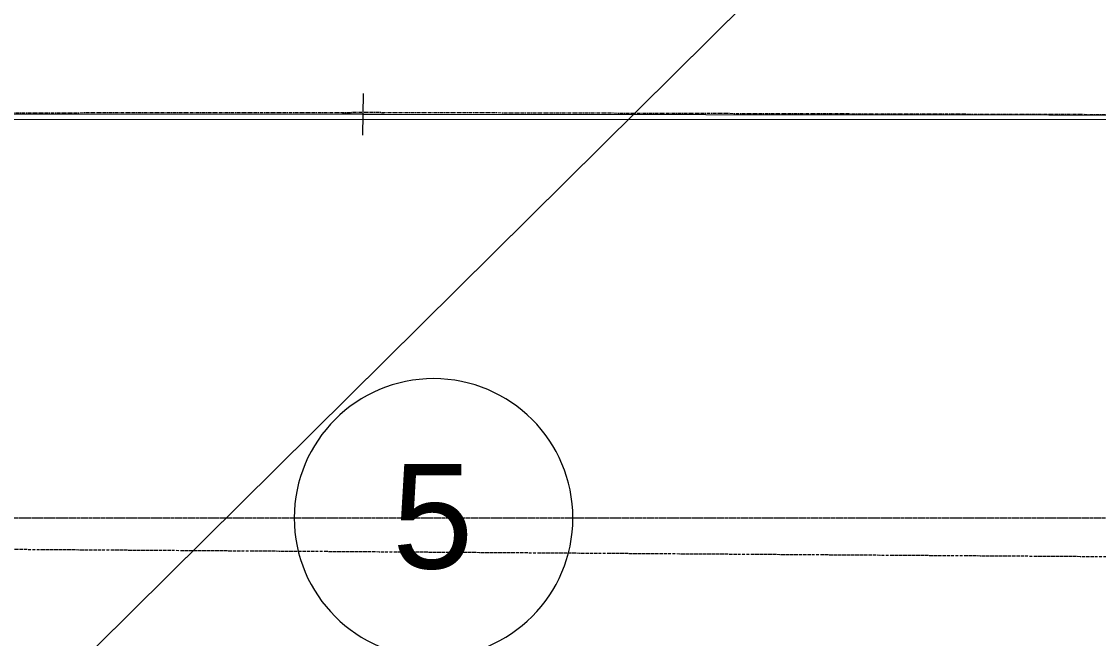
# Model space of a CAD drawing. Header units: inches. Extents: x -10205 to 13964, y -460 to 30702.
# Drawn here: x -2306.2 to -1935.2, y 12420.2 to 12632.8 of the extents above; entities that cross this region are included whole.
import ezdxf

# ---------------------------------------------------------------- set-up
doc = ezdxf.new("R2010")
doc.units = ezdxf.units.IN
doc.header["$MEASUREMENT"] = 0
for name, pattern in [('Aligning Line 1_8_', [0.25, 0.125, -0.125]), ('IMPORT-CENTER _3_', [2, 1.25, -0.25, 0.25, -0.25]), ('IMPORT-SAN', [1.4, 1, -0.13, 0, -0.27])]:
    doc.linetypes.add(name, pattern=pattern)
for name, color, linetype, lineweight in [('00base_6150001_dwg', 147, 'Continuous', 13), ('9', 147, 'Continuous', 13), ('E_RDWY_Centerline', 1, 'IMPORT-CENTER _3_', 13), ('E_Survey_Traverse', 147, 'Continuous', 13), ('E_TOPO_DTM_Boundary', 147, 'Continuous', 13), ('E_TOPO_DTM_Breaklines', 147, 'Continuous', 13), ('E_UTL_SAN_PIPE', 147, 'IMPORT-SAN', 13), ('G-ANNO-SYMB', 111, 'Aligning Line 1_8_', 9), ('S-GRID-IDEN', 1, 'Continuous', 9)]:
    doc.layers.add(name, color=color, linetype=linetype, lineweight=lineweight)
doc.styles.add('Arial_7', font='arial.ttf', dxfattribs={"height": 36})

# ---------------------------------------------------------------- blocks, each defined once
blk = doc.blocks.new('00base_6150001_dwg-1748108-SITE PLAN - CAD FILE')
at = {"layer": '9'}
for p, q in [((4041218.03, 3367954.43), (4041218.03, 3367968.83)), ((4041210.83, 3367961.63), (4041225.23, 3367961.63))]:
    blk.add_line(p, q, dxfattribs=at)
at = {"layer": 'E_RDWY_Centerline', "flags": 128}
blk.add_lwpolyline([(4041175.62, 3370600.97), (4041179.21, 3370225.77), (4041187.8, 3369801.53), (4041194.92, 3369403.94), (4041198.57, 3369098.13), (4041206.15, 3368665.97), (4041212.99, 3368282.39), (4041218.77, 3367958.64), (4041223.61, 3367607.4), (4041228.23, 3367272.01), (4041233.41, 3367006), (4041237.66, 3366652.34), (4041243.52, 3366265.22), (4041258.89, 3365866.72)], dxfattribs=at)
at = {"layer": 'E_Survey_Traverse', "flags": 128}
blk.add_lwpolyline([(4039039.58, 3369997.09), (4041584.77, 3367512.04), (4040589.07, 3366225.92), (4039039.58, 3369997.09), (4041584.68, 3367512.13), (4040589.07, 3366226.29)], close=True, dxfattribs=at)
at = {"layer": 'E_TOPO_DTM_Boundary'}
blk.add_line((4041237.66, 3366652.34), (4041179.21, 3370225.77), dxfattribs=at)
at = {"layer": 'E_TOPO_DTM_Breaklines', "flags": 128}
blk.add_lwpolyline([(4041175.62, 3370600.97), (4041179.21, 3370225.77), (4041187.8, 3369801.53), (4041194.92, 3369403.94), (4041198.57, 3369098.13), (4041206.15, 3368665.97), (4041212.99, 3368282.39), (4041218.03, 3367961.63), (4041223.61, 3367607.4), (4041226.52, 3367345.1), (4041228.41, 3367273.57), (4041233.41, 3367006), (4041237.66, 3366652.34), (4041243.52, 3366265.22), (4041258.89, 3365866.72)], dxfattribs=at)
at = {"layer": 'E_UTL_SAN_PIPE'}
blk.add_line((4041044.86, 3370222.51), (4041082.77, 3366418.92), dxfattribs=at)
blk = doc.blocks.new('Grid - Grid Head - Circle-50561-SITE PLAN - CAD FILE')
at = {"layer": 'S-GRID-IDEN'}
for start, end in [(360, 180), (180, 360)]:
    blk.add_arc((0, 0), 0.25, start, end, dxfattribs=at)

msp = doc.modelspace()

# ---------------------------------------------------------------- linework, layer by layer
at = {"layer": 'G-ANNO-SYMB'}
msp.add_line((-514.42, 12461.73), (-4244.79, 12461.73), dxfattribs=at)

# ---------------------------------------------------------------- block references
at = {"layer": '00base_6150001_dwg', "rotation": 89.04760487178136}
msp.add_blockref('00base_6150001_dwg-1748108-SITE PLAN - CAD FILE', (3298136.14, -4084040.07), dxfattribs=at)
at = {"layer": 'S-GRID-IDEN', "xscale": 191.9999999999999, "yscale": 191.9999999999999, "zscale": 191.9999999999999}
msp.add_blockref('Grid - Grid Head - Circle-50561-SITE PLAN - CAD FILE', (-2164.22, 12461.74), dxfattribs=at)

# ---------------------------------------------------------------- texts
at = {"layer": 'S-GRID-IDEN', "insert": (-2178.48, 12480.31), "char_height": 36, "width": 33.936, "attachment_point": 1, "style": 'Arial_7'}
msp.add_mtext('5', dxfattribs=at)

doc.saveas('drawing.dxf')
